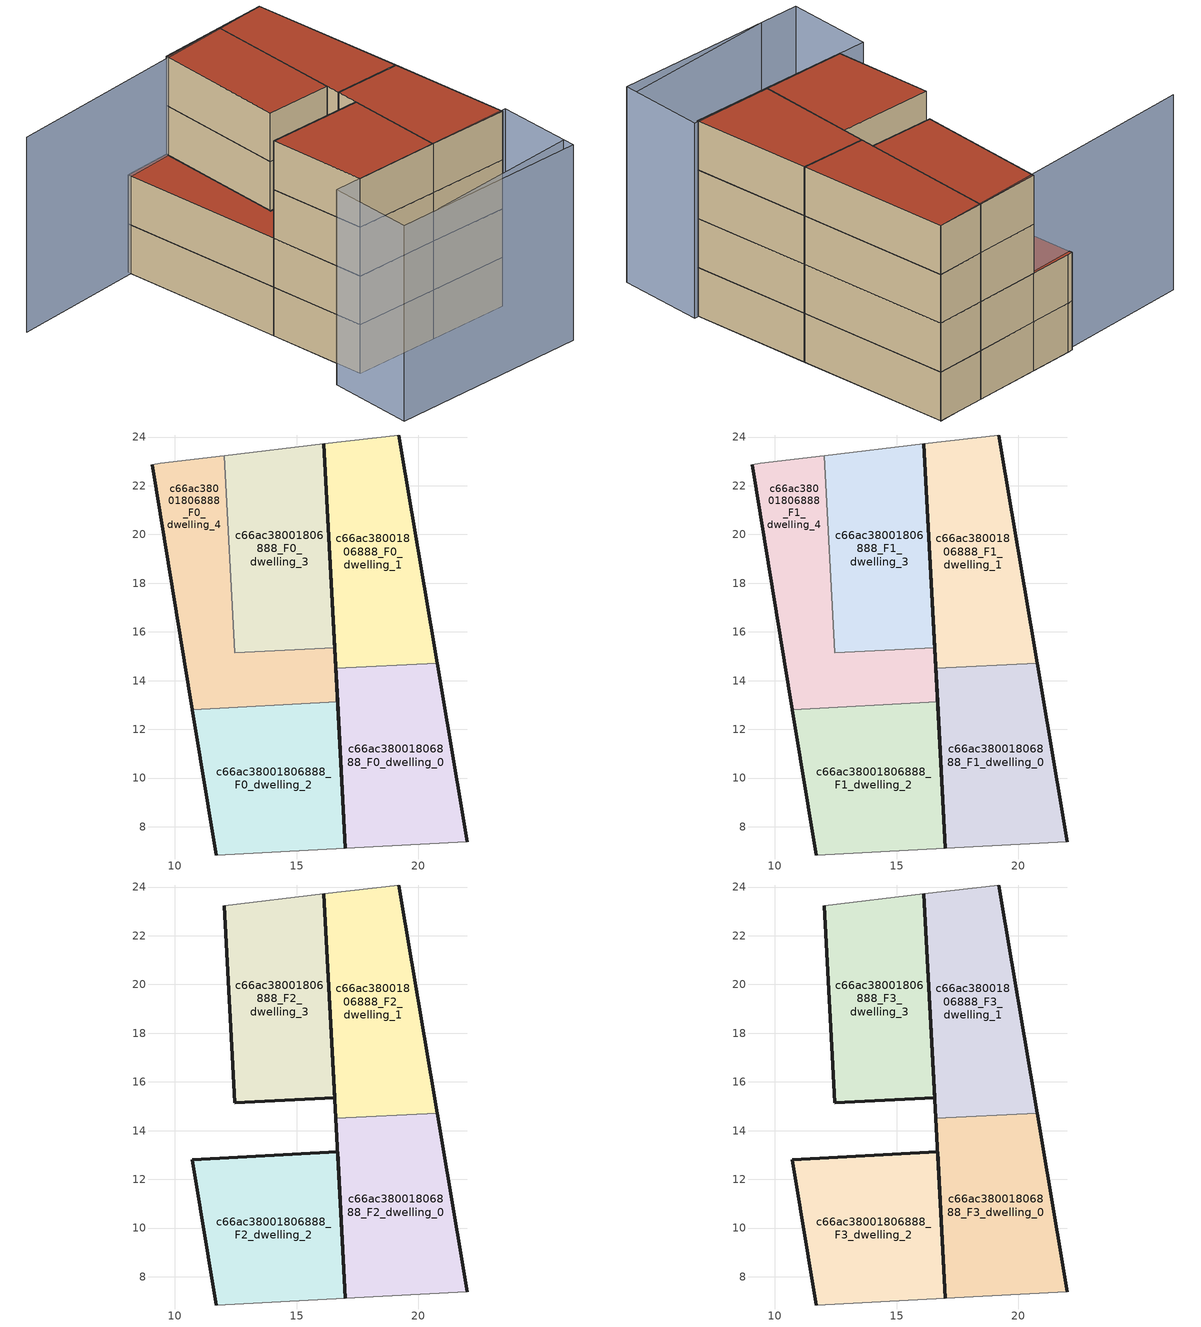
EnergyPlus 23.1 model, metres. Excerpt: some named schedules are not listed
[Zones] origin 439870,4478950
c66ac38001806888_F0_dwelling_0
 floor ground (EU_floor_Construction): 22.02,7.39 20.78,14.72 16.61,14.5 17.01,7.12 z0
 wall outside (EU_wall_Construction): 17.01,7.12 16.61,14.5 / 20.78,14.72 22.02,7.39 z0:3
 wall to c66ac38001806888_F0_dwelling_1 (EU_wall_Construction): 16.61,14.5 20.78,14.72 z0:3
 wall adiabatic (EU_wall_Construction): 22.02,7.39 17.01,7.12 z0:3
c66ac38001806888_F0_dwelling_1
 floor ground (EU_floor_Construction): 20.78,14.72 19.2,24.08 16.12,23.72 16.61,14.5 z0
 wall outside (EU_wall_Construction): 19.2,24.08 20.78,14.72 / 16.61,14.5 16.12,23.72 z0:3
 wall adiabatic (EU_wall_Construction): 16.12,23.72 19.2,24.08 z0:3
c66ac38001806888_F0_dwelling_2
 floor ground (EU_floor_Construction): 17.01,7.12 16.69,13.13 10.72,12.81 11.7,6.84 z0
 wall outside (EU_wall_Construction): 11.7,6.84 10.72,12.81 / 16.69,13.13 17.01,7.12 z0:3
 wall to c66ac38001806888_F0_dwelling_4 (EU_wall_Construction): 10.72,12.81 16.69,13.13 z0:3
 wall adiabatic (EU_wall_Construction): 17.01,7.12 11.7,6.84 z0:3
c66ac38001806888_F0_dwelling_3
 floor ground (EU_floor_Construction): 16.57,15.35 16.12,23.72 12.03,23.23 12.46,15.13 z0
 wall outside (EU_wall_Construction): 16.12,23.72 16.57,15.35 z0:3
 wall to c66ac38001806888_F0_dwelling_4 (EU_wall_Construction): 16.57,15.35 12.46,15.13 12.03,23.23 z0:3
 wall adiabatic (EU_wall_Construction): 12.03,23.23 16.12,23.72 z0:3
c66ac38001806888_F0_dwelling_4
 floor ground (EU_floor_Construction): 16.69,13.13 16.57,15.35 12.46,15.13 12.03,23.23 9.41,22.92 9.07,22.87 10.72,12.81 z0
 wall outside (EU_wall_Construction): 16.57,15.35 16.69,13.13 / 10.72,12.81 9.07,22.87 z0:3
 wall adiabatic (EU_wall_Construction): 9.07,22.87 9.41,22.92 12.03,23.23 z0:3
c66ac38001806888_F1_dwelling_0
 floor to c66ac38001806888_F0_dwelling_0 (EU_floor_Construction): 22.02,7.39 20.78,14.72 16.61,14.5 17.01,7.12 z3
 wall outside (EU_wall_Construction): 17.01,7.12 16.61,14.5 / 20.78,14.72 22.02,7.39 z3:6
 wall to c66ac38001806888_F1_dwelling_1 (EU_wall_Construction): 16.61,14.5 20.78,14.72 z3:6
 wall adiabatic (EU_wall_Construction): 22.02,7.39 17.01,7.12 z3:6
c66ac38001806888_F1_dwelling_1
 floor to c66ac38001806888_F0_dwelling_1 (EU_floor_Construction): 20.78,14.72 19.2,24.08 16.12,23.72 16.61,14.5 z3
 wall outside (EU_wall_Construction): 19.2,24.08 20.78,14.72 / 16.61,14.5 16.12,23.72 z3:6
 wall adiabatic (EU_wall_Construction): 16.12,23.72 19.2,24.08 z3:6
c66ac38001806888_F1_dwelling_2
 floor to c66ac38001806888_F0_dwelling_2 (EU_floor_Construction): 17.01,7.12 16.69,13.13 10.72,12.81 11.7,6.84 z3
 wall outside (EU_wall_Construction): 11.7,6.84 10.72,12.81 / 16.69,13.13 17.01,7.12 z3:6
 wall to c66ac38001806888_F1_dwelling_4 (EU_wall_Construction): 10.72,12.81 16.69,13.13 z3:6
 wall adiabatic (EU_wall_Construction): 17.01,7.12 11.7,6.84 z3:6
c66ac38001806888_F1_dwelling_3
 floor to c66ac38001806888_F0_dwelling_3 (EU_floor_Construction): 16.57,15.35 16.12,23.72 12.03,23.23 12.46,15.13 z3
 wall outside (EU_wall_Construction): 16.12,23.72 16.57,15.35 z3:6
 wall to c66ac38001806888_F1_dwelling_4 (EU_wall_Construction): 16.57,15.35 12.46,15.13 12.03,23.23 z3:6
 wall adiabatic (EU_wall_Construction): 12.03,23.23 16.12,23.72 z3:6
c66ac38001806888_F1_dwelling_4
 floor to c66ac38001806888_F0_dwelling_4 (EU_floor_Construction): 16.69,13.13 16.57,15.35 12.46,15.13 12.03,23.23 9.41,22.92 9.07,22.87 10.72,12.81 z3
 wall outside (EU_wall_Construction): 16.57,15.35 16.69,13.13 / 10.72,12.81 9.07,22.87 z3:6
 wall adiabatic (EU_wall_Construction): 9.07,22.87 9.41,22.92 12.03,23.23 z3:6
 roof outside (EU_roof_Construction): 12.03,23.23 12.46,15.13 16.57,15.35 16.69,13.13 10.72,12.81 9.07,22.87 9.41,22.92 z6
c66ac38001806888_F2_dwelling_0
 floor to c66ac38001806888_F1_dwelling_0 (EU_floor_Construction): 22.02,7.39 20.78,14.72 16.61,14.5 17.01,7.12 z6
 wall outside (EU_wall_Construction): 17.01,7.12 16.61,14.5 / 20.78,14.72 22.02,7.39 z6:9
 wall to c66ac38001806888_F2_dwelling_1 (EU_wall_Construction): 16.61,14.5 20.78,14.72 z6:9
 wall adiabatic (EU_wall_Construction): 22.02,7.39 17.01,7.12 z6:9
c66ac38001806888_F2_dwelling_1
 floor to c66ac38001806888_F1_dwelling_1 (EU_floor_Construction): 20.78,14.72 19.2,24.08 16.12,23.72 16.61,14.5 z6
 wall outside (EU_wall_Construction): 19.2,24.08 20.78,14.72 / 16.61,14.5 16.12,23.72 z6:9
 wall adiabatic (EU_wall_Construction): 16.12,23.72 19.2,24.08 z6:9
c66ac38001806888_F2_dwelling_2
 floor to c66ac38001806888_F1_dwelling_2 (EU_floor_Construction): 17.01,7.12 16.69,13.13 10.72,12.81 11.7,6.84 z6
 wall outside (EU_wall_Construction): 11.7,6.84 10.72,12.81 16.69,13.13 17.01,7.12 z6:9
 wall adiabatic (EU_wall_Construction): 17.01,7.12 11.7,6.84 z6:9
c66ac38001806888_F2_dwelling_3
 floor to c66ac38001806888_F1_dwelling_3 (EU_floor_Construction): 16.57,15.35 16.12,23.72 12.03,23.23 12.46,15.13 z6
 wall outside (EU_wall_Construction): 16.12,23.72 16.57,15.35 12.46,15.13 12.03,23.23 z6:9
 wall adiabatic (EU_wall_Construction): 12.03,23.23 16.12,23.72 z6:9
c66ac38001806888_F3_dwelling_0
 floor to c66ac38001806888_F2_dwelling_0 (EU_floor_Construction): 22.02,7.39 20.78,14.72 16.61,14.5 17.01,7.12 z9
 wall outside (EU_wall_Construction): 17.01,7.12 16.61,14.5 / 20.78,14.72 22.02,7.39 z9:12
 wall to c66ac38001806888_F3_dwelling_1 (EU_wall_Construction): 16.61,14.5 20.78,14.72 z9:12
 wall adiabatic (EU_wall_Construction): 22.02,7.39 17.01,7.12 z9:12
 roof outside (EU_roof_Construction): 20.78,14.72 22.02,7.39 17.01,7.12 16.61,14.5 z12
c66ac38001806888_F3_dwelling_1
 floor to c66ac38001806888_F2_dwelling_1 (EU_floor_Construction): 20.78,14.72 19.2,24.08 16.12,23.72 16.61,14.5 z9
 wall outside (EU_wall_Construction): 19.2,24.08 20.78,14.72 / 16.61,14.5 16.12,23.72 z9:12
 wall adiabatic (EU_wall_Construction): 16.12,23.72 19.2,24.08 z9:12
 roof outside (EU_roof_Construction): 19.2,24.08 20.78,14.72 16.61,14.5 16.12,23.72 z12
c66ac38001806888_F3_dwelling_2
 floor to c66ac38001806888_F2_dwelling_2 (EU_floor_Construction): 17.01,7.12 16.69,13.13 10.72,12.81 11.7,6.84 z9
 wall outside (EU_wall_Construction): 11.7,6.84 10.72,12.81 16.69,13.13 17.01,7.12 z9:12
 wall adiabatic (EU_wall_Construction): 17.01,7.12 11.7,6.84 z9:12
 roof outside (EU_roof_Construction): 16.69,13.13 17.01,7.12 11.7,6.84 10.72,12.81 z12
c66ac38001806888_F3_dwelling_3
 floor to c66ac38001806888_F2_dwelling_3 (EU_floor_Construction): 16.57,15.35 16.12,23.72 12.03,23.23 12.46,15.13 z9
 wall outside (EU_wall_Construction): 16.12,23.72 16.57,15.35 12.46,15.13 12.03,23.23 z9:12
 wall adiabatic (EU_wall_Construction): 12.03,23.23 16.12,23.72 z9:12
 roof outside (EU_roof_Construction): 16.12,23.72 16.57,15.35 12.46,15.13 12.03,23.23 z12
shading: 12.86,1.72 22.52,2.99 / 19.2,24.09 0.95,21.5 / 22.6,2.29 10.32,1.56 / 10.32,1.56 10.01,6.75 / 10.01,6.75 22.29,7.49 / 22.29,7.49 22.6,2.29 z0:12
[Building]
EU S2 Campaign: North Axis=0; Terrain=City; Solar Distribution=FullExterior
[Site:Location]
Madrid: Latitude=40.5; Longitude=-3.5; Time Zone=1; Elevation=609
[SizingPeriod:WeatherFileDays]
AnnualSizingPeriod: Begin Month=1; Begin Day of Month=1; End Month=12; End Day of Month=31; Day of Week for Start Day=Monday; Use Weather File Daylight Saving Period=No; Use Weather File Rain and Snow Indicators=No
[MATERIAL]
EU_InternalMass_Material: Roughness=MediumRough; Thickness=0.1; Conductivity=1; Density=1800; Specific Heat=900; Thermal Absorptance=0.9; Solar Absorptance=0.7; Visible Absorptance=0.7
[MATERIAL:NOMASS] Roughness=MediumRough; Thermal Absorptance=0.9; Solar Absorptance=0.7; Visible Absorptance=0.7
Name | Thermal Resistance
EU_wall_NoMass | 0.609216
EU_roof_NoMass | 0.513268
EU_floor_NoMass | 0.568163
[CONSTRUCTION]
EU_wall_Construction: EU_wall_NoMass
EU_roof_Construction: EU_roof_NoMass
EU_floor_Construction: EU_floor_NoMass
EU_InternalMass_Construction: EU_InternalMass_Material
[ZONE] Type=1; Multiplier=1; Ceiling Height=autocalculate; Floor Area=autocalculate; Part of Total Floor Area=Yes
Name | Volume
c66ac38001806888_F0_dwelling_0; c66ac38001806888_F1_dwelling_0; c66ac38001806888_F2_dwelling_0; c66ac38001806888_F3_dwelling_0; c66ac38001806888_F0_dwelling_3; c66ac38001806888_F1_dwelling_3; c66ac38001806888_F2_dwelling_3; c66ac38001806888_F3_dwelling_3 | 101.864
c66ac38001806888_F0_dwelling_1; c66ac38001806888_F1_dwelling_1; c66ac38001806888_F2_dwelling_1; c66ac38001806888_F3_dwelling_1 | 101.859
c66ac38001806888_F0_dwelling_2; c66ac38001806888_F1_dwelling_2; c66ac38001806888_F2_dwelling_2; c66ac38001806888_F3_dwelling_2 | 101.854
c66ac38001806888_F0_dwelling_4; c66ac38001806888_F1_dwelling_4 | 101.849
[INTERNALMASS] Construction=EU_InternalMass_Construction
Name | Zone or ZoneList | Surface Area
c66ac38001806888_F0_dwelling_0_EU_InternalMass | c66ac38001806888_F0_dwelling_0 | 33.955
c66ac38001806888_F0_dwelling_1_EU_InternalMass | c66ac38001806888_F0_dwelling_1 | 33.9531
c66ac38001806888_F0_dwelling_2_EU_InternalMass | c66ac38001806888_F0_dwelling_2 | 33.9517
c66ac38001806888_F0_dwelling_3_EU_InternalMass | c66ac38001806888_F0_dwelling_3 | 33.9538
c66ac38001806888_F0_dwelling_4_EU_InternalMass | c66ac38001806888_F0_dwelling_4 | 33.9496
c66ac38001806888_F1_dwelling_0_EU_InternalMass | c66ac38001806888_F1_dwelling_0 | 33.955
c66ac38001806888_F1_dwelling_1_EU_InternalMass | c66ac38001806888_F1_dwelling_1 | 33.9531
c66ac38001806888_F1_dwelling_2_EU_InternalMass | c66ac38001806888_F1_dwelling_2 | 33.9517
c66ac38001806888_F1_dwelling_3_EU_InternalMass | c66ac38001806888_F1_dwelling_3 | 33.9538
c66ac38001806888_F1_dwelling_4_EU_InternalMass | c66ac38001806888_F1_dwelling_4 | 33.9496
c66ac38001806888_F2_dwelling_0_EU_InternalMass | c66ac38001806888_F2_dwelling_0 | 42.4436
c66ac38001806888_F2_dwelling_1_EU_InternalMass | c66ac38001806888_F2_dwelling_1 | 42.4401
c66ac38001806888_F2_dwelling_2_EU_InternalMass | c66ac38001806888_F2_dwelling_2 | 42.4375
c66ac38001806888_F2_dwelling_3_EU_InternalMass | c66ac38001806888_F2_dwelling_3 | 42.4408
c66ac38001806888_F3_dwelling_0_EU_InternalMass | c66ac38001806888_F3_dwelling_0 | 42.4436
c66ac38001806888_F3_dwelling_1_EU_InternalMass | c66ac38001806888_F3_dwelling_1 | 42.4401
c66ac38001806888_F3_dwelling_2_EU_InternalMass | c66ac38001806888_F3_dwelling_2 | 42.4375
c66ac38001806888_F3_dwelling_3_EU_InternalMass | c66ac38001806888_F3_dwelling_3 | 42.4408
[OTHEREQUIPMENT] Fuel Type=Electricity; Design Level Calculation Method=Watts/Area; Power per Zone Floor Area=1; Fraction Latent=0; Fraction Radiant=0; Fraction Lost=0; Carbon Dioxide Generation Rate=0; EndUse Subcategory=EU_Step8_InternalGains
Name | Zone or ZoneList or Space or SpaceList | Schedule
EU_Step8_InternalGain_c66ac38001806888_F0_dwelling_0_f000 | c66ac38001806888_F0_dwelling_0 | EU_Step8_GainSchedule_c66ac38001806888_F0_dwelling_0_f000
EU_Step8_InternalGain_c66ac38001806888_F0_dwelling_1_f000 | c66ac38001806888_F0_dwelling_1 | EU_Step8_GainSchedule_c66ac38001806888_F0_dwelling_1_f000
EU_Step8_InternalGain_c66ac38001806888_F0_dwelling_2_f000 | c66ac38001806888_F0_dwelling_2 | EU_Step8_GainSchedule_c66ac38001806888_F0_dwelling_2_f000
EU_Step8_InternalGain_c66ac38001806888_F0_dwelling_3_f000 | c66ac38001806888_F0_dwelling_3 | EU_Step8_GainSchedule_c66ac38001806888_F0_dwelling_3_f000
EU_Step8_InternalGain_c66ac38001806888_F0_dwelling_4_f000 | c66ac38001806888_F0_dwelling_4 | EU_Step8_GainSchedule_c66ac38001806888_F0_dwelling_4_f000
EU_Step8_InternalGain_c66ac38001806888_F1_dwelling_0_f000 | c66ac38001806888_F1_dwelling_0 | EU_Step8_GainSchedule_c66ac38001806888_F1_dwelling_0_f000
EU_Step8_InternalGain_c66ac38001806888_F1_dwelling_1_f000 | c66ac38001806888_F1_dwelling_1 | EU_Step8_GainSchedule_c66ac38001806888_F1_dwelling_1_f000
EU_Step8_InternalGain_c66ac38001806888_F1_dwelling_2_f000 | c66ac38001806888_F1_dwelling_2 | EU_Step8_GainSchedule_c66ac38001806888_F1_dwelling_2_f000
EU_Step8_InternalGain_c66ac38001806888_F1_dwelling_3_f000 | c66ac38001806888_F1_dwelling_3 | EU_Step8_GainSchedule_c66ac38001806888_F1_dwelling_3_f000
EU_Step8_InternalGain_c66ac38001806888_F1_dwelling_4_f000 | c66ac38001806888_F1_dwelling_4 | EU_Step8_GainSchedule_c66ac38001806888_F1_dwelling_4_f000
EU_Step8_InternalGain_c66ac38001806888_F2_dwelling_0_f000 | c66ac38001806888_F2_dwelling_0 | EU_Step8_GainSchedule_c66ac38001806888_F2_dwelling_0_f000
EU_Step8_InternalGain_c66ac38001806888_F2_dwelling_1_f000 | c66ac38001806888_F2_dwelling_1 | EU_Step8_GainSchedule_c66ac38001806888_F2_dwelling_1_f000
EU_Step8_InternalGain_c66ac38001806888_F2_dwelling_2_f000 | c66ac38001806888_F2_dwelling_2 | EU_Step8_GainSchedule_c66ac38001806888_F2_dwelling_2_f000
EU_Step8_InternalGain_c66ac38001806888_F2_dwelling_3_f000 | c66ac38001806888_F2_dwelling_3 | EU_Step8_GainSchedule_c66ac38001806888_F2_dwelling_3_f000
EU_Step8_InternalGain_c66ac38001806888_F3_dwelling_0_f000 | c66ac38001806888_F3_dwelling_0 | EU_Step8_GainSchedule_c66ac38001806888_F3_dwelling_0_f000
EU_Step8_InternalGain_c66ac38001806888_F3_dwelling_1_f000 | c66ac38001806888_F3_dwelling_1 | EU_Step8_GainSchedule_c66ac38001806888_F3_dwelling_1_f000
EU_Step8_InternalGain_c66ac38001806888_F3_dwelling_2_f000 | c66ac38001806888_F3_dwelling_2 | EU_Step8_GainSchedule_c66ac38001806888_F3_dwelling_2_f000
EU_Step8_InternalGain_c66ac38001806888_F3_dwelling_3_f000 | c66ac38001806888_F3_dwelling_3 | EU_Step8_GainSchedule_c66ac38001806888_F3_dwelling_3_f000
[ZONEVENTILATION:DESIGNFLOWRATE] Schedule=EU_AlwaysOn; Design Flow Rate Calculation Method=AirChanges/Hour; Air Changes per Hour=0.752966; Ventilation Type=Natural; Fan Pressure Rise=0; Fan Total Efficiency=1; Constant Term Coefficient=1; Temperature Term Coefficient=0; Velocity Term Coefficient=0; Velocity Squared Term Coefficient=0; Minimum Indoor Temperature=-100; Maximum Indoor Temperature=100; Delta Temperature=-100; Minimum Outdoor Temperature=-100; Maximum Outdoor Temperature=100; Maximum Wind Speed=40
Name | Zone or ZoneList or Space or SpaceList
EU_ConstantAir_c66ac38001806888_F0_dwelling_0 | c66ac38001806888_F0_dwelling_0
EU_ConstantAir_c66ac38001806888_F0_dwelling_1 | c66ac38001806888_F0_dwelling_1
EU_ConstantAir_c66ac38001806888_F0_dwelling_2 | c66ac38001806888_F0_dwelling_2
EU_ConstantAir_c66ac38001806888_F0_dwelling_3 | c66ac38001806888_F0_dwelling_3
EU_ConstantAir_c66ac38001806888_F0_dwelling_4 | c66ac38001806888_F0_dwelling_4
EU_ConstantAir_c66ac38001806888_F1_dwelling_0 | c66ac38001806888_F1_dwelling_0
EU_ConstantAir_c66ac38001806888_F1_dwelling_1 | c66ac38001806888_F1_dwelling_1
EU_ConstantAir_c66ac38001806888_F1_dwelling_2 | c66ac38001806888_F1_dwelling_2
EU_ConstantAir_c66ac38001806888_F1_dwelling_3 | c66ac38001806888_F1_dwelling_3
EU_ConstantAir_c66ac38001806888_F1_dwelling_4 | c66ac38001806888_F1_dwelling_4
EU_ConstantAir_c66ac38001806888_F2_dwelling_0 | c66ac38001806888_F2_dwelling_0
EU_ConstantAir_c66ac38001806888_F2_dwelling_1 | c66ac38001806888_F2_dwelling_1
EU_ConstantAir_c66ac38001806888_F2_dwelling_2 | c66ac38001806888_F2_dwelling_2
EU_ConstantAir_c66ac38001806888_F2_dwelling_3 | c66ac38001806888_F2_dwelling_3
EU_ConstantAir_c66ac38001806888_F3_dwelling_0 | c66ac38001806888_F3_dwelling_0
EU_ConstantAir_c66ac38001806888_F3_dwelling_1 | c66ac38001806888_F3_dwelling_1
EU_ConstantAir_c66ac38001806888_F3_dwelling_2 | c66ac38001806888_F3_dwelling_2
EU_ConstantAir_c66ac38001806888_F3_dwelling_3 | c66ac38001806888_F3_dwelling_3
[HVACTEMPLATE:THERMOSTAT] Constant Heating Setpoint=20; Constant Cooling Setpoint=50
EU_HeatOnly_c66ac38001806888_F0_dwelling_0; EU_HeatOnly_c66ac38001806888_F0_dwelling_1; EU_HeatOnly_c66ac38001806888_F0_dwelling_2; EU_HeatOnly_c66ac38001806888_F0_dwelling_3; EU_HeatOnly_c66ac38001806888_F0_dwelling_4; EU_HeatOnly_c66ac38001806888_F1_dwelling_0; EU_HeatOnly_c66ac38001806888_F1_dwelling_1; EU_HeatOnly_c66ac38001806888_F1_dwelling_2; EU_HeatOnly_c66ac38001806888_F1_dwelling_3; EU_HeatOnly_c66ac38001806888_F1_dwelling_4; EU_HeatOnly_c66ac38001806888_F2_dwelling_0; EU_HeatOnly_c66ac38001806888_F2_dwelling_1; EU_HeatOnly_c66ac38001806888_F2_dwelling_2; EU_HeatOnly_c66ac38001806888_F2_dwelling_3; EU_HeatOnly_c66ac38001806888_F3_dwelling_0; EU_HeatOnly_c66ac38001806888_F3_dwelling_1; EU_HeatOnly_c66ac38001806888_F3_dwelling_2; EU_HeatOnly_c66ac38001806888_F3_dwelling_3
[HVACTEMPLATE:ZONE:IDEALLOADSAIRSYSTEM] System Availability Schedule=EU_AlwaysOn; Maximum Heating Supply Air Temperature=50; Minimum Cooling Supply Air Temperature=13; Maximum Heating Supply Air Humidity Ratio=0.0156; Minimum Cooling Supply Air Humidity Ratio=0.0077; Heating Limit=NoLimit; Cooling Limit=NoLimit; Heating Availability Schedule=EU_AlwaysOn; Cooling Availability Schedule=EU_CoolingOff; Dehumidification Control Type=ConstantSensibleHeatRatio; Cooling Sensible Heat Ratio=0.7; Dehumidification Setpoint=60; Humidification Control Type=None; Humidification Setpoint=30; Outdoor Air Method=None; Outdoor Air Flow Rate per Person=0.00944; Outdoor Air Flow Rate per Zone Floor Area=0; Outdoor Air Flow Rate per Zone=0; Demand Controlled Ventilation Type=None; Outdoor Air Economizer Type=NoEconomizer; Heat Recovery Type=None; Sensible Heat Recovery Effectiveness=0.7; Latent Heat Recovery Effectiveness=0.65
Name | Template Thermostat
c66ac38001806888_F0_dwelling_0 | EU_HeatOnly_c66ac38001806888_F0_dwelling_0
c66ac38001806888_F0_dwelling_1 | EU_HeatOnly_c66ac38001806888_F0_dwelling_1
c66ac38001806888_F0_dwelling_2 | EU_HeatOnly_c66ac38001806888_F0_dwelling_2
c66ac38001806888_F0_dwelling_3 | EU_HeatOnly_c66ac38001806888_F0_dwelling_3
c66ac38001806888_F0_dwelling_4 | EU_HeatOnly_c66ac38001806888_F0_dwelling_4
c66ac38001806888_F1_dwelling_0 | EU_HeatOnly_c66ac38001806888_F1_dwelling_0
c66ac38001806888_F1_dwelling_1 | EU_HeatOnly_c66ac38001806888_F1_dwelling_1
c66ac38001806888_F1_dwelling_2 | EU_HeatOnly_c66ac38001806888_F1_dwelling_2
c66ac38001806888_F1_dwelling_3 | EU_HeatOnly_c66ac38001806888_F1_dwelling_3
c66ac38001806888_F1_dwelling_4 | EU_HeatOnly_c66ac38001806888_F1_dwelling_4
c66ac38001806888_F2_dwelling_0 | EU_HeatOnly_c66ac38001806888_F2_dwelling_0
c66ac38001806888_F2_dwelling_1 | EU_HeatOnly_c66ac38001806888_F2_dwelling_1
c66ac38001806888_F2_dwelling_2 | EU_HeatOnly_c66ac38001806888_F2_dwelling_2
c66ac38001806888_F2_dwelling_3 | EU_HeatOnly_c66ac38001806888_F2_dwelling_3
c66ac38001806888_F3_dwelling_0 | EU_HeatOnly_c66ac38001806888_F3_dwelling_0
c66ac38001806888_F3_dwelling_1 | EU_HeatOnly_c66ac38001806888_F3_dwelling_1
c66ac38001806888_F3_dwelling_2 | EU_HeatOnly_c66ac38001806888_F3_dwelling_2
